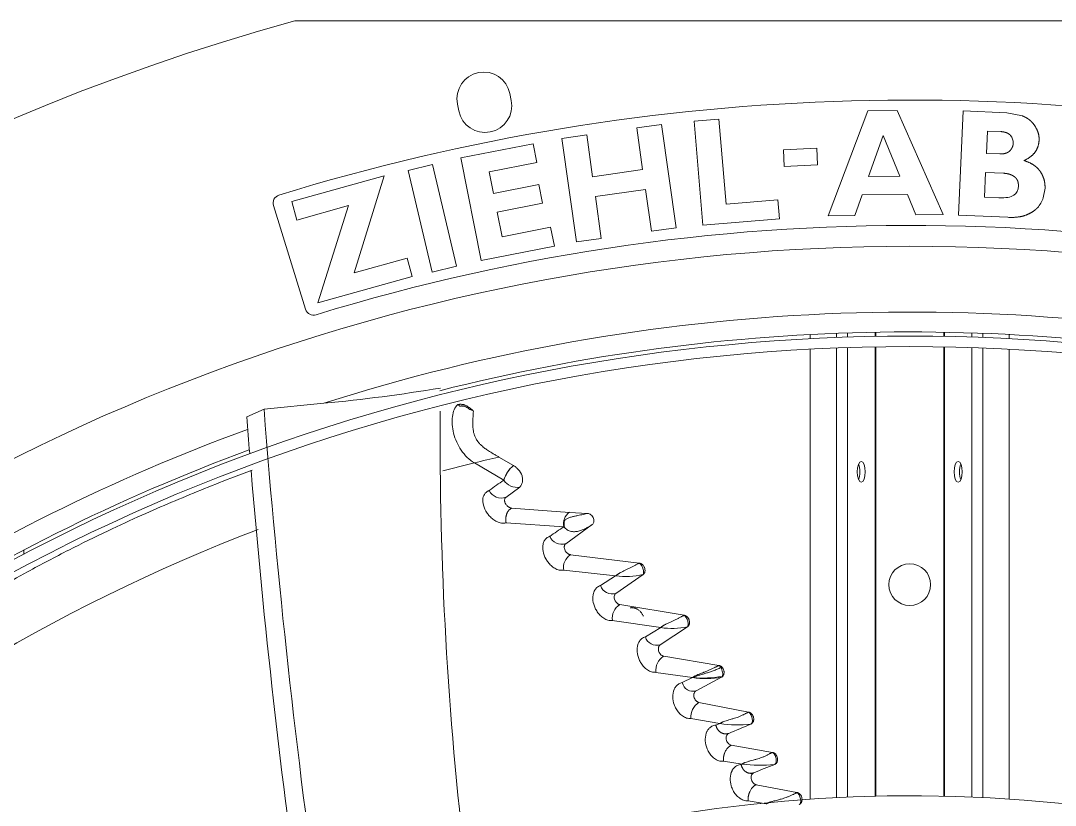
# Model space of a CAD drawing. Header units: millimetres. Extents: x 113490 to 142599, y -20467 to 115.
# Drawn here: x 128701.4 to 128949.1, y -11016.3 to -10828.5 of the extents above; entities that cross this region are included whole.
import ezdxf

# ---------------------------------------------------------------- set-up
doc = ezdxf.new("R2010")
doc.units = ezdxf.units.MM
doc.layers.add('DV3_0', color=7, linetype='Continuous')

msp = doc.modelspace()

# ---------------------------------------------------------------- linework, layer by layer
at = {"layer": 'DV3_0', "color": 7, "linetype": 'Continuous', "lineweight": 15}
for p, q in [((128767.06, -10828.49), (129061.41, -10828.49)), ((128818.84, -10847.61), (128818.51, -10845.94)), ((128805.96, -10848.44), (128806.29, -10850.1)), ((128904.18, -10850.07), (128894.73, -10875.19)), ((128911.2, -10849.99), (128904.18, -10850.07)), ((128922.23, -10874.86), (128911.2, -10849.99)), ((128927.07, -10850.05), (128925.94, -10875.02)), ((128937.53, -10850.52), (128927.07, -10850.05)), ((128941.21, -10851.26), (128937.53, -10850.52)), ((128854.83, -10853.32), (128848.89, -10854.16)), ((128858.33, -10878.07), (128854.83, -10853.32)), ((128868.58, -10852.03), (128862.61, -10852.53)), ((128862.61, -10852.53), (128864.69, -10877.44)), ((128870.28, -10872.39), (128868.58, -10852.03)), ((128836.9, -10855.85), (128830.96, -10856.69)), ((128838.31, -10865.83), (128836.9, -10855.85)), ((128848.89, -10854.16), (128850.3, -10864.13)), ((128904.41, -10865.8), (128907.85, -10856.01)), ((128907.85, -10856.01), (128911.87, -10865.71)), ((128932.61, -10860.26), (128932.85, -10854.9)), ((128932.85, -10854.9), (128936.03, -10855.04)), ((128824.06, -10857.95), (128806.81, -10861.35)), ((128824.94, -10862.45), (128824.06, -10857.95)), ((128830.96, -10856.69), (128834.46, -10881.45)), ((128891.99, -10858.97), (128884, -10859.39)), ((128892.2, -10862.96), (128891.99, -10858.97)), ((128806.81, -10861.35), (128811.65, -10885.88)), ((128884, -10859.39), (128884.21, -10863.38)), ((128935.79, -10860.4), (128932.61, -10860.26)), ((128800, -10862.94), (128794.17, -10864.32)), ((128805.74, -10887.27), (128800, -10862.94)), ((128813.58, -10864.69), (128824.94, -10862.45)), ((128884.21, -10863.38), (128892.2, -10862.96)), ((128788.41, -10865.62), (128766.3, -10871.79)), ((128781.2, -10888.85), (128788.41, -10865.62)), ((128794.17, -10864.32), (128799.91, -10888.65)), ((128814.6, -10869.85), (128813.58, -10864.69)), ((128850.3, -10864.13), (128838.31, -10865.83)), ((128911.87, -10865.71), (128904.41, -10865.8)), ((128932.13, -10870.74), (128932.4, -10864.82)), ((128932.4, -10864.82), (128936.67, -10865.01)), ((128825.45, -10867.71), (128814.6, -10869.85)), ((128826.33, -10872.19), (128825.45, -10867.71)), ((128838.98, -10870.6), (128850.97, -10868.9)), ((128850.97, -10868.9), (128852.39, -10878.91)), ((128946.2, -10870.9), (128946.63, -10868.61)), ((128840.39, -10880.61), (128838.98, -10870.6)), ((128882.69, -10871.36), (128870.28, -10872.39)), ((128883.07, -10875.9), (128882.69, -10871.36)), ((128901.12, -10875.11), (128902.87, -10870.19)), ((128902.87, -10870.19), (128913.71, -10870.06)), ((128913.71, -10870.06), (128915.74, -10874.94)), ((128935.59, -10870.89), (128932.13, -10870.74)), ((128761.9, -10872.75), (128769.61, -10897.58)), ((128766.3, -10871.79), (128767.53, -10876.2)), ((128767.53, -10876.2), (128779.85, -10872.76)), ((128779.85, -10872.76), (128772.54, -10896)), ((128815.48, -10874.33), (128826.33, -10872.19)), ((128816.65, -10880.24), (128815.48, -10874.33)), ((128864.69, -10877.44), (128883.07, -10875.9)), ((128894.73, -10875.19), (128901.12, -10875.11)), ((128915.74, -10874.94), (128922.23, -10874.86)), ((128925.94, -10875.02), (128937.74, -10875.56)), ((128828.27, -10877.95), (128816.65, -10880.24)), ((128829.16, -10882.43), (128828.27, -10877.95)), ((128852.39, -10878.91), (128858.33, -10878.07)), ((128834.46, -10881.45), (128840.39, -10880.61)), ((128811.65, -10885.88), (128829.16, -10882.43)), ((128793.91, -10885.3), (128781.2, -10888.85)), ((128795.13, -10889.7), (128793.91, -10885.3)), ((128799.91, -10888.65), (128805.74, -10887.27)), ((128772.54, -10896), (128795.13, -10889.7)), ((128890.43, -10904.61), (128890.43, -10903.61)), ((128906.09, -10904.06), (128906.09, -10903.06)), ((128922.39, -10903.06), (128922.39, -10904.06)), ((128938.05, -10904.61), (128938.05, -10903.61)), ((128890.43, -11014.81), (128890.43, -10907.12)), ((128906.09, -11014.09), (128906.09, -10906.56)), ((128922.39, -10906.56), (128922.39, -11014.09)), ((128938.05, -11014.81), (128938.05, -10907.12)), ((128773.97, -10920.06), (128759.65, -10921.46)), ((128759.65, -10921.46), (128755.55, -10923.32)), ((128815.91, -10932.94), (128819.39, -10934.98)), ((128810.04, -10934.34), (128817.05, -10938.46)), ((128820.86, -10940.13), (128817.57, -10942.59)), ((128818.94, -10945.15), (128832.78, -10946.18)), ((128832.78, -10946.18), (128837.1, -10946.44)), ((128817.62, -10948.73), (128831.44, -10949.63)), ((128831.44, -10949.63), (128831.6, -10949.78)), ((128838.24, -10949.1), (128831.9, -10953.68)), ((128702.19, -10956.3), (128702.19, -10955.17)), ((128833.02, -10956.32), (128849.48, -10958.35)), ((128831.42, -10960.05), (128843.83, -10961.4)), ((128843.83, -10961.4), (128840.22, -10963.73)), ((128850.41, -10961.07), (128843.89, -10965.57)), ((128844.83, -10968.27), (128860.24, -10970.83)), ((128843.04, -10972.09), (128854.63, -10973.77)), ((128854.63, -10973.77), (128850.97, -10975.98)), ((128861.03, -10973.59), (128854.5, -10977.89)), ((128855.34, -10980.63), (128868.54, -10982.83)), ((128853.48, -10984.48), (128862.27, -10985.74)), ((128862.27, -10985.74), (128859.79, -10986.95)), ((128869.21, -10985.65), (128863.08, -10988.91)), ((128863.78, -10991.7), (128875.67, -10994)), ((128861.85, -10995.56), (128868.81, -10996.75)), ((128868.81, -10996.75), (128867.84, -10997.12)), ((128871.51, -11001.93), (128881.38, -11003.65)), ((128869.63, -11005.78), (128874.1, -11006.45)), ((128874.1, -11006.45), (128873.88, -11006.53)), ((128877.47, -11011.37), (128887.25, -11013.25)), ((128875.54, -11015.24), (128879.88, -11015.97))]:
    msp.add_line(p, q, dxfattribs=at)
at = {"layer": 'DV3_0', "color": 7, "linetype": 'Continuous', "lineweight": 20}
for p, q in [((128896.74, -10904.33), (128896.74, -10903.33)), ((128899.36, -10904.23), (128899.36, -10903.23)), ((128905.93, -10904.07), (128905.93, -10903.07)), ((128922.55, -10904.07), (128922.55, -10903.07)), ((128929.12, -10904.23), (128929.12, -10903.23)), ((128931.74, -10904.33), (128931.74, -10903.33)), ((128896.74, -11014.43), (128896.74, -10906.83)), ((128899.36, -11014.31), (128899.36, -10906.73)), ((128905.93, -11014.09), (128905.93, -10906.57)), ((128922.55, -11014.09), (128922.55, -10906.57)), ((128929.12, -11014.31), (128929.12, -10906.73)), ((128931.74, -11014.43), (128931.74, -10906.83))]:
    msp.add_line(p, q, dxfattribs=at)
at = {"layer": 'DV3_0', "color": 7, "linetype": 'Continuous', "lineweight": 15}
msp.add_circle((128914.24, -10963.49), 5, dxfattribs=at)
for centre, radius, start, end in [((128914.24, -11359.99), 551.5, 105.4775, 164.5225), ((128812.24, -10847.19), 6.4, 11.25, 191.25), ((128914.24, -11359.99), 512.5, 75.9794, 107.1378), ((128812.57, -10848.85), 6.4, 191.25, 11.25), ((128763.81, -10872.16), 2, 107.1378, 197.25), ((128914.24, -11359.99), 482.5, 70.825, 107.1317), ((128914.24, -11359.99), 477.5, 46.9802, 133.0198), ((128771.52, -10896.99), 2, 197.25, 287.1317), ((128914.24, -11359.99), 457, 77.5175, 104.2543), ((128914.24, -11359.99), 456, 45.9967, 135.345), ((128914.24, -11359.99), 453.5, 90, 135.5593), ((128914.24, -11359.99), 453.5, 45.9921, 90), ((128735.52, -10514.44), 407.44, 275.4151, 279.3719), ((130591.57, -10785.08), 1841.22, 184.30567, 184.57799), ((130675.31, -10773.15), 1921.39, 184.42691, 188.12284), ((129674.05, -10927.53), 872.25, 179.63163, 186.79939), ((128809.71, -10921.89), 0.0569, 3.0429, 21.7469), ((128914.24, -11359.99), 457, 110.247, 135.4011), ((128971.51, -11601.1), 686.04, 103.11, 103.6137), ((128823.96, -10940.57), 7.22, 129.2854, 163.0361), ((128824.2, -10940.73), 7.5, 129.9251, 162.3964), ((130591.57, -10785.08), 1841.22, 184.70532, 188.15423), ((128923.56, -11089.87), 185.12, 125.1229, 126.452), ((128820.21, -10936.46), 3.74, 212.4341, 280.1249), ((128816.52, -10939.42), 3.33, 207.6664, 288.2786), ((128834.63, -10948.88), 3.28, 124.4035, 193.2063), ((128835.29, -10948.95), 3.78, 167.9046, 192.7148), ((128833.09, -10949.42), 1.96, 129.2476, 139.846), ((128927.22, -11093.41), 172.76, 123.6694, 125.0185), ((128833.71, -10948.06), 2.72, 219.2454, 226.0311), ((128830.95, -10950.7), 3.12, 202.9813, 287.5853), ((128834.91, -10959.34), 3.56, 122.1591, 191.5595), ((128846.13, -10941.85), 19.69, 263.3082, 282.5642), ((128843.02, -10962.74), 2.97, 199.4659, 287.0302), ((128846.91, -10971.57), 3.9, 122.1583, 187.5906), ((128857.32, -10955.77), 18.2, 261.4837, 281.7372), ((128853.69, -10975.17), 2.85, 196.7002, 286.4857), ((128857.43, -10984.01), 3.98, 121.7581, 186.7459), ((128862.34, -10986.41), 2.6, 191.9833, 286.655), ((128865.42, -10962.2), 23.76, 262.3892, 279.1865), ((128865.96, -10995.2), 4.12, 121.902, 185.08), ((128872.9, -10969.27), 27.78, 261.5257, 276.8733), ((127066.45, -6692.3), 4669.53, 292.73255, 292.8035), ((128878.27, -10973.99), 32.73, 262.6745, 276.415), ((126971.19, -6226.39), 5147.86, 291.72747, 291.78788), ((128876.5, -11007.73), 1.04, 238.4772, 273.809), ((128914.24, -11359.99), 346, 46.4603, 135.3186)]:
    msp.add_arc(centre, radius, start, end, dxfattribs=at)
at = {"layer": 'DV3_0', "color": 7, "linetype": 'Continuous', "lineweight": 20}
for centre, radius, start, end in [((128914.24, -11359.99), 461.75, 77.3584, 107.6844), ((128914.24, -11359.99), 461.75, 110.0855, 135.4011), ((128907.75, -11343.28), 420.46, 103.4379, 104.5005), ((128907.75, -11343.28), 420.46, 110.8294, 132.2399), ((128867.79, -10984.01), 1.39, 28.5144, 57.7171), ((128864.67, -10958.1), 27.75, 265.0448, 279.7658), ((128868.94, -10985.26), 0.473, 304.7153, 336.8695)]:
    msp.add_arc(centre, radius, start, end, dxfattribs=at)
at = {"layer": 'DV3_0', "color": 7, "linetype": 'Continuous', "lineweight": 15}
for centre, major_axis, ratio, start_param, end_param in [((128932.38, -10858.73), (-6.56, -1.66), 0.614349, 2.958164, 3.43458), ((128887.41, -10824.31), (-52.22, 45.56), 0.179638, 3.093177, 3.288878), ((128892.33, -10843.6), (-47.43, 26.04), 0.172874, -3.479683, -3.23109), ((128934.01, -10867.87), (-12.35, 2.41), 0.677865, 2.750654, 3.065029), ((128901.35, -10936.49), (0, -2.5), 0.386711, 0.73115, 2.410443), ((128927.13, -10936.49), (0, -2.5), 0.386711, 3.87274, 5.552038)]:
    msp.add_ellipse(centre, major_axis=major_axis, ratio=ratio, start_param=start_param, end_param=end_param, dxfattribs=at)
for centre in [(128902.64, -10936.49), (128925.84, -10936.49)]:
    msp.add_ellipse(centre, major_axis=(0, -2.5), ratio=0.386711, dxfattribs=at)
for points, degree, knots in [([(128943.57, -10852.87), (128943.17, -10852.41), (128942.63, -10852.03), (128942.01, -10851.59), (128941.21, -10851.26)], 2, [0, 0, 0, 0.5, 0.5, 1, 1, 1]), ([(128945.21, -10857.16), (128945.28, -10856.1), (128944.91, -10855.09), (128944.51, -10853.95), (128943.57, -10852.87)], 2, [0, 0, 0, 0.5, 0.5, 1, 1, 1]), ([(128936.03, -10855.04), (128936.43, -10855.06), (128936.77, -10855.13), (128937.12, -10855.2), (128937.42, -10855.31), (128937.72, -10855.43), (128937.96, -10855.6), (128938.19, -10855.76), (128938.37, -10855.97)], 2, [0, 0, 0, 0.25, 0.25, 0.5, 0.5, 0.75, 0.75, 1, 1, 1]), ([(128939.02, -10857.83), (128939, -10858.34), (128938.8, -10858.8), (128938.59, -10859.24), (128938.22, -10859.63)], 2, [0, 0, 0, 0.5, 0.5, 1, 1, 1]), ([(128941.59, -10861.97), (128943.37, -10861.18), (128944.28, -10859.91), (128945.12, -10858.73), (128945.21, -10857.16)], 2, [0, 0, 0, 0.5, 0.5, 1, 1, 1]), ([(128938.22, -10859.63), (128937.83, -10860.03), (128937.22, -10860.22), (128936.62, -10860.41), (128935.79, -10860.4)], 2, [0, 0, 0, 0.5, 0.5, 1, 1, 1]), ([(128945.48, -10864.57), (128944.92, -10863.76), (128944.06, -10863.14), (128943.04, -10862.42), (128941.59, -10861.97)], 2, [0, 0, 0, 0.5, 0.5, 1, 1, 1]), ([(128936.67, -10865.01), (128937.51, -10865.05), (128938.17, -10865.26), (128938.83, -10865.47), (128939.33, -10865.85)], 2, [0, 0, 0, 0.5, 0.5, 1, 1, 1]), ([(128939.33, -10865.85), (128939.57, -10866.04), (128939.75, -10866.27), (128939.93, -10866.5), (128940.05, -10866.77), (128940.28, -10867.31), (128940.26, -10868)], 2, [0, 0, 0, 0.25, 0.25, 0.5, 0.5, 1, 1, 1]), ([(128946.63, -10868.61), (128946.68, -10867.51), (128946.39, -10866.5), (128946.1, -10865.48), (128945.48, -10864.57)], 2, [0, 0, 0, 0.5, 0.5, 1, 1, 1]), ([(128942.11, -10875.01), (128943.06, -10874.63), (128943.77, -10874.16), (128944.37, -10873.76), (128944.81, -10873.28)], 2, [0, 0, 0, 0.5, 0.5, 1, 1, 1]), ([(128810.04, -10934.34), (128808.78, -10933.62), (128807.71, -10932.55), (128806.03, -10930.08), (128805.41, -10928.67), (128804.69, -10925.86), (128804.59, -10924.47), (128804.91, -10922.05), (128805.34, -10921.03), (128805.98, -10920.41)], 3, [0, 0, 0, 0, 0.25, 0.25, 0.5, 0.5, 0.75, 0.75, 1, 1, 1, 1]), ([(128805.98, -10920.41), (128806.06, -10920.39), (128806.2, -10920.36), (128806.42, -10920.33), (128806.65, -10920.31), (128806.87, -10920.32), (128807.09, -10920.33), (128807.31, -10920.37), (128807.52, -10920.43), (128807.82, -10920.52), (128808.19, -10920.69), (128808.6, -10920.96), (128808.99, -10921.26), (128809.38, -10921.57), (128809.63, -10921.78), (128809.76, -10921.89)], 3, [0, 0, 0, 0, 0.053409, 0.106769, 0.159914, 0.212802, 0.265511, 0.31808, 0.370303, 0.421902, 0.536282, 0.65101, 0.766316, 0.881981, 1, 1, 1, 1]), ([(128805.98, -10920.41), (128806.06, -10920.35), (128806.15, -10920.37), (128806.32, -10920.52), (128806.4, -10920.65), (128806.44, -10920.79)], 3, [0, 0, 0, 0, 0.5, 0.5, 1, 1, 1, 1]), ([(128806.44, -10920.79), (128806.5, -10920.78), (128806.61, -10920.76), (128806.78, -10920.74), (128806.94, -10920.72), (128807.1, -10920.72), (128807.26, -10920.73), (128807.46, -10920.75), (128807.7, -10920.81), (128808.06, -10920.95), (128808.48, -10921.2), (128808.77, -10921.43), (128808.93, -10921.55)], 3, [0, 0, 0, 0, 0.065755, 0.129231, 0.190492, 0.249684, 0.307037, 0.362864, 0.475577, 0.588241, 0.784731, 1, 1, 1, 1]), ([(128809.76, -10921.87), (128809.76, -10921.87), (128809.75, -10921.86), (128809.73, -10921.84), (128809.71, -10921.82), (128809.67, -10921.8), (128809.62, -10921.78), (128809.56, -10921.75), (128809.45, -10921.71), (128809.31, -10921.66), (128809.13, -10921.61), (128809, -10921.57), (128808.93, -10921.55)], 3, [0, 0, 0, 0, 0.045155, 0.094, 0.147231, 0.205436, 0.269135, 0.338807, 0.464907, 0.615651, 0.78816, 1, 1, 1, 1]), ([(128815.91, -10932.94), (128815.69, -10932.82), (128815.23, -10932.55), (128814.37, -10932.06), (128813.46, -10931.5), (128812.52, -10930.86), (128811.8, -10930.28), (128811.23, -10929.72), (128810.83, -10929.24), (128810.48, -10928.7), (128810.17, -10928.09), (128809.92, -10927.38), (128809.73, -10926.56), (128809.63, -10925.72), (128809.62, -10925.02), (128809.62, -10924.52), (128809.64, -10924.13), (128809.66, -10923.76), (128809.69, -10923.4), (128809.72, -10923.05), (128809.74, -10922.73), (128809.76, -10922.42), (128809.77, -10922.14), (128809.77, -10921.97), (128809.76, -10921.89)], 3, [0, 0, 0, 0, 0.040029, 0.085901, 0.15963, 0.21394, 0.271061, 0.31235, 0.350051, 0.378921, 0.428752, 0.476847, 0.528515, 0.605577, 0.665312, 0.699572, 0.734579, 0.77032, 0.806781, 0.843958, 0.88185, 0.920469, 0.95984, 1, 1, 1, 1]), ([(128819.39, -10934.98), (128819.46, -10935.02), (128819.75, -10935.21), (128820.5, -10935.78), (128821.22, -10936.76), (128821.57, -10937.88), (128821.59, -10938.73), (128821.37, -10939.53), (128821.03, -10939.93), (128820.86, -10940.13)], 3, [0, 0, 0, 0, 0.040412, 0.157001, 0.427305, 0.570682, 0.710239, 0.85239, 1, 1, 1, 1]), ([(128756.78, -10936.09), (128755.08, -10936.72), (128750.94, -10938.29), (128742.09, -10941.8), (128732.51, -10945.84), (128721.93, -10950.71), (128712.76, -10955.23), (128701.69, -10961.07), (128688.07, -10968.83), (128672.47, -10978.59), (128657.01, -10989.22), (128643.71, -10999.12), (128632.99, -11007.61), (128624.56, -11014.53), (128619.69, -11018.69), (128617.48, -11020.58)], 3, [0.2372655, 0.2372655, 0.2372655, 0.2372655, 0.2629324, 0.3003611, 0.375216, 0.4179257, 0.4668403, 0.518544, 0.5907456, 0.6811722, 0.7688048, 0.8461038, 0.908484, 0.9586231, 1, 1, 1, 1]), ([(128813.57, -10940.97), (128813.48, -10941.01), (128813.3, -10941.07), (128812.96, -10941.28), (128812.41, -10941.75), (128811.95, -10942.85), (128812.08, -10944.56), (128812.8, -10946.05), (128813.66, -10947.13), (128814.45, -10947.85), (128815.41, -10948.44), (128816.53, -10948.83), (128817.25, -10948.76), (128817.62, -10948.73)], 3, [0, 0, 0, 0, 0.027265, 0.054498, 0.113253, 0.239702, 0.385057, 0.552035, 0.627007, 0.710932, 0.802031, 0.898425, 1, 1, 1, 1]), ([(128817.57, -10942.59), (128817.54, -10942.61), (128817.5, -10942.64), (128817.44, -10942.71), (128817.38, -10942.78), (128817.32, -10942.89), (128817.27, -10943.04), (128817.24, -10943.26), (128817.25, -10943.49), (128817.33, -10943.83), (128817.5, -10944.18), (128817.75, -10944.5), (128817.95, -10944.7), (128818.16, -10944.86), (128818.36, -10944.98), (128818.55, -10945.07), (128818.75, -10945.13), (128818.88, -10945.15), (128818.94, -10945.15)], 3, [0, 0, 0, 0, 0.029221, 0.05825, 0.087358, 0.116815, 0.178634, 0.241921, 0.311566, 0.383125, 0.540006, 0.621009, 0.701784, 0.764986, 0.827655, 0.886622, 0.943641, 1, 1, 1, 1]), ([(128817.62, -10948.73), (128817.61, -10948.68), (128817.59, -10948.59), (128817.57, -10948.45), (128817.55, -10948.32), (128817.54, -10948.18), (128817.53, -10948.05), (128817.53, -10947.92), (128817.53, -10947.79), (128817.54, -10947.66), (128817.55, -10947.53), (128817.56, -10947.41), (128817.57, -10947.29), (128817.59, -10947.18), (128817.62, -10947.06), (128817.64, -10946.96), (128817.67, -10946.85), (128817.7, -10946.75), (128817.73, -10946.65), (128817.76, -10946.56), (128817.8, -10946.47), (128817.87, -10946.32), (128817.97, -10946.13), (128818.11, -10945.89), (128818.28, -10945.67), (128818.48, -10945.47), (128818.7, -10945.29), (128818.86, -10945.2), (128818.94, -10945.15)], 3, [0, 0, 0, 0, 0.03207, 0.063344, 0.093894, 0.123779, 0.153049, 0.181745, 0.209901, 0.237545, 0.2647, 0.291384, 0.317613, 0.3434, 0.368754, 0.393685, 0.4182, 0.442306, 0.466006, 0.489308, 0.512214, 0.534724, 0.603667, 0.675462, 0.750563, 0.82938, 0.912343, 1, 1, 1, 1]), ([(128837.1, -10946.44), (128836.8, -10946.5), (128836.45, -10946.58), (128835.66, -10946.76), (128835.21, -10946.86), (128834.49, -10947.01), (128834.23, -10947.06), (128833.72, -10947.18), (128833.46, -10947.23), (128832.95, -10947.37), (128832.7, -10947.45), (128832.24, -10947.64), (128832.03, -10947.75), (128831.85, -10947.9)], 3, [0, 0, 0, 0, 0.25, 0.25, 0.5, 0.5, 0.625, 0.625, 0.75, 0.75, 0.875, 0.875, 1, 1, 1, 1]), ([(128838.24, -10949.1), (128838.42, -10948.98), (128838.56, -10948.77), (128838.68, -10948.26), (128838.66, -10947.95), (128838.48, -10947.46), (128838.39, -10947.29), (128838.17, -10946.99), (128838.03, -10946.85), (128837.77, -10946.65), (128837.64, -10946.59), (128837.39, -10946.48), (128837.25, -10946.45), (128837.1, -10946.44)], 3, [0, 0, 0, 0, 0.25, 0.25, 0.5, 0.5, 0.625, 0.625, 0.75, 0.75, 0.875, 0.875, 1, 1, 1, 1]), ([(128831.82, -10950.02), (128832.09, -10950.28), (128832.41, -10950.47), (128833.06, -10950.73), (128833.4, -10950.79), (128834.07, -10950.83), (128834.4, -10950.8), (128835.04, -10950.67), (128835.34, -10950.58), (128835.93, -10950.37), (128836.2, -10950.25), (128836.72, -10950), (128836.96, -10949.86), (128837.63, -10949.49), (128837.99, -10949.25), (128838.24, -10949.1)], 3, [0, 0, 0, 0, 0.125, 0.125, 0.25, 0.25, 0.375, 0.375, 0.5, 0.5, 0.625, 0.625, 0.75, 0.75, 1, 1, 1, 1]), ([(128828.08, -10951.92), (128827.93, -10951.98), (128827.65, -10952.09), (128827.29, -10952.34), (128826.99, -10952.65), (128826.75, -10953), (128826.58, -10953.37), (128826.34, -10954.16), (128826.34, -10955.53), (128826.91, -10957.05), (128827.65, -10958.17), (128828.36, -10958.96), (128829.27, -10959.62), (128830.34, -10960.08), (128831.06, -10960.06), (128831.42, -10960.05)], 3, [0, 0, 0, 0, 0.044282, 0.086947, 0.128181, 0.168178, 0.206942, 0.244399, 0.392716, 0.551505, 0.626615, 0.710875, 0.802196, 0.898624, 1, 1, 1, 1]), ([(128831.9, -10953.68), (128831.87, -10953.7), (128831.83, -10953.74), (128831.76, -10953.8), (128831.71, -10953.87), (128831.64, -10953.98), (128831.58, -10954.14), (128831.53, -10954.35), (128831.53, -10954.59), (128831.58, -10954.93), (128831.72, -10955.28), (128831.92, -10955.61), (128832.09, -10955.81), (128832.27, -10955.98), (128832.45, -10956.11), (128832.63, -10956.21), (128832.83, -10956.29), (128832.95, -10956.31), (128833.02, -10956.32)], 3, [0, 0, 0, 0, 0.029926, 0.059804, 0.0899, 0.120475, 0.184302, 0.249473, 0.320003, 0.392088, 0.546011, 0.623156, 0.700072, 0.760986, 0.821133, 0.882127, 0.941254, 1, 1, 1, 1]), ([(128843.83, -10961.4), (128843.87, -10961.37), (128843.93, -10961.31), (128844.05, -10961.21), (128844.18, -10961.11), (128844.33, -10961), (128844.49, -10960.9), (128844.67, -10960.79), (128844.86, -10960.67), (128845.11, -10960.54), (128845.41, -10960.39), (128845.77, -10960.21), (128846.11, -10960.05), (128846.46, -10959.89), (128846.79, -10959.73), (128847.13, -10959.56), (128847.47, -10959.39), (128847.8, -10959.22), (128848.12, -10959.05), (128848.42, -10958.88), (128848.71, -10958.73), (128848.98, -10958.58), (128849.24, -10958.45), (128849.4, -10958.38), (128849.48, -10958.35)], 3, [0, 0, 0, 0, 0.023358, 0.048607, 0.075803, 0.104995, 0.136229, 0.169543, 0.204976, 0.24256, 0.301686, 0.361473, 0.421929, 0.476499, 0.53161, 0.587466, 0.643866, 0.698282, 0.750998, 0.802313, 0.852538, 0.901999, 0.951034, 1, 1, 1, 1]), ([(128849.48, -10958.35), (128849.51, -10958.35), (128849.58, -10958.36), (128849.68, -10958.39), (128849.78, -10958.42), (128849.88, -10958.46), (128849.97, -10958.51), (128850.1, -10958.58), (128850.24, -10958.69), (128850.4, -10958.85), (128850.56, -10959.05), (128850.69, -10959.29), (128850.8, -10959.55), (128850.88, -10959.91), (128850.88, -10960.26), (128850.79, -10960.57), (128850.71, -10960.75), (128850.61, -10960.89), (128850.52, -10960.99), (128850.45, -10961.04), (128850.41, -10961.07)], 3, [0, 0, 0, 0, 0.030046, 0.059999, 0.090071, 0.120472, 0.151405, 0.183063, 0.238908, 0.29524, 0.368162, 0.441585, 0.516209, 0.590866, 0.737097, 0.805482, 0.87329, 0.91637, 0.958392, 1, 1, 1, 1]), ([(128840.22, -10963.72), (128840.06, -10963.78), (128839.76, -10963.89), (128839.37, -10964.16), (128839.05, -10964.48), (128838.82, -10964.82), (128838.64, -10965.18), (128838.38, -10965.94), (128838.29, -10967.28), (128838.76, -10968.84), (128839.43, -10970.03), (128840.12, -10970.88), (128840.99, -10971.58), (128842.01, -10972.07), (128842.69, -10972.08), (128843.04, -10972.09)], 3, [0, 0, 0, 0, 0.048476, 0.093805, 0.13626, 0.175839, 0.21232, 0.245599, 0.39477, 0.547934, 0.630233, 0.718059, 0.809647, 0.90347, 1, 1, 1, 1]), ([(128843.89, -10965.57), (128843.87, -10965.59), (128843.82, -10965.63), (128843.76, -10965.69), (128843.7, -10965.76), (128843.63, -10965.86), (128843.56, -10966.01), (128843.5, -10966.22), (128843.48, -10966.46), (128843.51, -10966.8), (128843.61, -10967.15), (128843.78, -10967.48), (128843.93, -10967.69), (128844.09, -10967.86), (128844.26, -10968.01), (128844.44, -10968.13), (128844.63, -10968.22), (128844.77, -10968.25), (128844.83, -10968.27)], 3, [0, 0, 0, 0, 0.029226, 0.058279, 0.08738, 0.116751, 0.181269, 0.24707, 0.317634, 0.389516, 0.540863, 0.615937, 0.690699, 0.751332, 0.811212, 0.87573, 0.938063, 1, 1, 1, 1]), ([(128847.31, -10969.03), (128847.36, -10969.02), (128847.46, -10969.01), (128847.6, -10969), (128847.74, -10968.99), (128847.88, -10969), (128848.02, -10969.01), (128848.15, -10969.04), (128848.28, -10969.06), (128848.4, -10969.1), (128848.52, -10969.13), (128848.63, -10969.17), (128848.74, -10969.22), (128848.83, -10969.27), (128848.93, -10969.31), (128849.08, -10969.4), (128849.29, -10969.54), (128849.56, -10969.74), (128849.8, -10969.98), (128850.01, -10970.24), (128850.2, -10970.51), (128850.37, -10970.79), (128850.45, -10970.98), (128850.5, -10971.07)], 3, [0, 0, 0, 0, 0.040571, 0.080379, 0.119229, 0.156976, 0.193515, 0.228775, 0.262707, 0.295285, 0.326491, 0.356315, 0.38475, 0.411789, 0.437421, 0.461633, 0.541426, 0.620839, 0.699591, 0.777365, 0.853672, 0.927968, 1, 1, 1, 1]), ([(128854.63, -10973.77), (128854.66, -10973.74), (128854.73, -10973.67), (128854.85, -10973.58), (128854.98, -10973.48), (128855.13, -10973.37), (128855.29, -10973.27), (128855.47, -10973.16), (128855.67, -10973.05), (128855.92, -10972.92), (128856.22, -10972.77), (128856.58, -10972.6), (128856.93, -10972.45), (128857.27, -10972.3), (128857.6, -10972.15), (128857.94, -10971.99), (128858.28, -10971.82), (128858.61, -10971.66), (128858.92, -10971.5), (128859.22, -10971.35), (128859.5, -10971.2), (128859.76, -10971.06), (128860.01, -10970.94), (128860.17, -10970.87), (128860.24, -10970.83)], 3, [0, 0, 0, 0, 0.023537, 0.049016, 0.076492, 0.106017, 0.137635, 0.171387, 0.207311, 0.245442, 0.305194, 0.365536, 0.426466, 0.480671, 0.535546, 0.591276, 0.647668, 0.701926, 0.754334, 0.805198, 0.854844, 0.903618, 0.951878, 1, 1, 1, 1]), ([(128860.24, -10970.83), (128860.27, -10970.84), (128860.34, -10970.85), (128860.44, -10970.88), (128860.54, -10970.92), (128860.64, -10970.96), (128860.73, -10971.02), (128860.85, -10971.1), (128860.98, -10971.21), (128861.13, -10971.37), (128861.27, -10971.58), (128861.4, -10971.82), (128861.48, -10972.08), (128861.55, -10972.44), (128861.53, -10972.79), (128861.43, -10973.1), (128861.34, -10973.28), (128861.23, -10973.42), (128861.14, -10973.51), (128861.06, -10973.57), (128861.03, -10973.59)], 3, [0, 0, 0, 0, 0.030435, 0.060713, 0.091055, 0.121684, 0.152813, 0.184648, 0.239807, 0.295545, 0.36681, 0.438709, 0.51248, 0.586544, 0.733293, 0.80257, 0.871329, 0.915038, 0.957719, 1, 1, 1, 1]), ([(128850.97, -10975.98), (128850.81, -10976.04), (128850.5, -10976.14), (128850.1, -10976.4), (128849.77, -10976.71), (128849.51, -10977.06), (128849.32, -10977.42), (128849.02, -10978.2), (128848.88, -10979.56), (128849.29, -10981.14), (128849.92, -10982.35), (128850.59, -10983.23), (128851.44, -10983.96), (128852.45, -10984.46), (128853.13, -10984.47), (128853.48, -10984.48)], 3, [0, 0, 0, 0, 0.047744, 0.092804, 0.135367, 0.175516, 0.213186, 0.248271, 0.398257, 0.548409, 0.630442, 0.718038, 0.809514, 0.903308, 1, 1, 1, 1]), ([(128854.5, -10977.89), (128854.48, -10977.91), (128854.43, -10977.95), (128854.36, -10978.01), (128854.3, -10978.08), (128854.22, -10978.19), (128854.14, -10978.35), (128854.08, -10978.56), (128854.05, -10978.8), (128854.07, -10979.15), (128854.16, -10979.51), (128854.32, -10979.83), (128854.46, -10980.04), (128854.61, -10980.22), (128854.77, -10980.37), (128854.95, -10980.49), (128855.14, -10980.58), (128855.27, -10980.62), (128855.34, -10980.63)], 3, [0, 0, 0, 0, 0.030556, 0.0611, 0.091889, 0.123169, 0.18868, 0.255461, 0.326589, 0.398898, 0.549183, 0.622104, 0.694543, 0.753361, 0.811411, 0.87568, 0.937911, 1, 1, 1, 1]), ([(128862.27, -10985.74), (128862.31, -10985.72), (128862.38, -10985.66), (128862.49, -10985.57), (128862.61, -10985.49), (128862.74, -10985.41), (128862.96, -10985.29), (128863.32, -10985.11), (128863.84, -10984.89), (128864.36, -10984.69), (128864.78, -10984.53), (128865.13, -10984.41), (128865.45, -10984.28), (128865.8, -10984.14), (128866.28, -10983.94), (128866.87, -10983.67), (128867.43, -10983.39), (128867.82, -10983.19), (128868.07, -10983.06), (128868.31, -10982.93), (128868.46, -10982.87), (128868.54, -10982.83)], 3, [0, 0, 0, 0, 0.02106, 0.04289, 0.065519, 0.088973, 0.113272, 0.180338, 0.266379, 0.359536, 0.423294, 0.457111, 0.514578, 0.56736, 0.615521, 0.72676, 0.827901, 0.87053, 0.913174, 0.956207, 1, 1, 1, 1]), ([(128868.54, -10982.83), (128868.56, -10982.84), (128868.61, -10982.85), (128868.69, -10982.87), (128868.77, -10982.89), (128868.88, -10982.94), (128869, -10983), (128869.15, -10983.11), (128869.3, -10983.25), (128869.51, -10983.49), (128869.67, -10983.81), (128869.77, -10984.16), (128869.8, -10984.44), (128869.79, -10984.71), (128869.74, -10984.97), (128869.65, -10985.2), (128869.54, -10985.37), (128869.43, -10985.49), (128869.33, -10985.58), (128869.25, -10985.63), (128869.21, -10985.65)], 3, [0, 0, 0, 0, 0.023315, 0.046799, 0.070568, 0.094734, 0.142575, 0.190896, 0.246317, 0.302429, 0.444207, 0.517356, 0.590989, 0.664686, 0.737253, 0.805921, 0.874102, 0.91677, 0.958528, 1, 1, 1, 1]), ([(128859.79, -10986.95), (128859.64, -10986.99), (128859.34, -10987.05), (128858.95, -10987.25), (128858.62, -10987.48), (128858.35, -10987.75), (128858.13, -10988.03), (128857.95, -10988.32), (128857.62, -10989.03), (128857.4, -10990.34), (128857.72, -10991.96), (128858.28, -10993.22), (128858.94, -10994.17), (128859.79, -10994.96), (128860.8, -10995.5), (128861.5, -10995.54), (128861.85, -10995.56)], 3, [0, 0, 0, 0, 0.043237, 0.083715, 0.121568, 0.156899, 0.189672, 0.219825, 0.247272, 0.396379, 0.542711, 0.627314, 0.71676, 0.809383, 0.903583, 1, 1, 1, 1]), ([(128863.08, -10988.91), (128863.06, -10988.92), (128863, -10988.95), (128862.93, -10989.01), (128862.86, -10989.08), (128862.77, -10989.18), (128862.68, -10989.33), (128862.6, -10989.54), (128862.56, -10989.78), (128862.55, -10990.13), (128862.64, -10990.58), (128862.87, -10991.05), (128863.13, -10991.34), (128863.33, -10991.5), (128863.48, -10991.59), (128863.63, -10991.66), (128863.73, -10991.69), (128863.78, -10991.7)], 3, [0, 0, 0, 0, 0.03044, 0.060836, 0.091447, 0.122525, 0.18748, 0.253632, 0.323957, 0.395419, 0.543892, 0.688355, 0.806513, 0.856536, 0.905884, 0.953239, 1, 1, 1, 1]), ([(128868.81, -10996.75), (128868.85, -10996.72), (128868.93, -10996.66), (128869.06, -10996.58), (128869.21, -10996.51), (128869.36, -10996.43), (128869.61, -10996.31), (128870.03, -10996.16), (128870.61, -10995.97), (128871.19, -10995.8), (128871.66, -10995.66), (128872.12, -10995.53), (128872.6, -10995.37), (128873.09, -10995.2), (128873.49, -10995.04), (128873.82, -10994.9), (128874.12, -10994.76), (128874.42, -10994.62), (128874.7, -10994.48), (128874.96, -10994.35), (128875.21, -10994.22), (128875.45, -10994.1), (128875.6, -10994.03), (128875.67, -10994)], 3, [0, 0, 0, 0, 0.021857, 0.044486, 0.067918, 0.092178, 0.117289, 0.186945, 0.278043, 0.368455, 0.433816, 0.473773, 0.556929, 0.629649, 0.675183, 0.718887, 0.761043, 0.801958, 0.841964, 0.88141, 0.920654, 0.960062, 1, 1, 1, 1]), ([(128875.67, -10994), (128875.7, -10994), (128875.75, -10994.01), (128875.83, -10994.04), (128875.91, -10994.07), (128876.02, -10994.11), (128876.14, -10994.19), (128876.3, -10994.31), (128876.44, -10994.45), (128876.64, -10994.71), (128876.8, -10995.04), (128876.88, -10995.41), (128876.9, -10995.69), (128876.88, -10995.96), (128876.81, -10996.21), (128876.71, -10996.43), (128876.58, -10996.6), (128876.46, -10996.71), (128876.35, -10996.8), (128876.27, -10996.83), (128876.23, -10996.85)], 3, [0, 0, 0, 0, 0.023338, 0.046777, 0.070436, 0.094431, 0.143, 0.192043, 0.248136, 0.304964, 0.447047, 0.519642, 0.592724, 0.665838, 0.737776, 0.805809, 0.87338, 0.916397, 0.958383, 1, 1, 1, 1]), ([(128875.67, -10994), (128875.83, -10994.08), (128876.01, -10994.28), (128876.31, -10994.8), (128876.44, -10995.13), (128876.58, -10995.78), (128876.59, -10996.1), (128876.49, -10996.6), (128876.38, -10996.78), (128876.23, -10996.85)], 3, [0, 0, 0, 0, 0.25, 0.25, 0.5, 0.5, 0.75, 0.75, 1, 1, 1, 1]), ([(128867.84, -10997.12), (128867.67, -10997.14), (128867.34, -10997.19), (128866.9, -10997.37), (128866.54, -10997.59), (128866.24, -10997.86), (128866.01, -10998.13), (128865.83, -10998.4), (128865.45, -10999.09), (128865.16, -11000.4), (128865.43, -11002.06), (128865.97, -11003.37), (128866.63, -11004.36), (128867.5, -11005.18), (128868.54, -11005.74), (128869.26, -11005.77), (128869.63, -11005.78)], 3, [0, 0, 0, 0, 0.045942, 0.088221, 0.127018, 0.162428, 0.194406, 0.222869, 0.247712, 0.396684, 0.540659, 0.625737, 0.715593, 0.808589, 0.903134, 1, 1, 1, 1]), ([(128867.84, -10997.12), (128867.85, -10997.17), (128867.87, -10997.26), (128867.91, -10997.4), (128867.95, -10997.54), (128868.01, -10997.68), (128868.07, -10997.81), (128868.13, -10997.93), (128868.2, -10998.05), (128868.28, -10998.17), (128868.36, -10998.28), (128868.45, -10998.39), (128868.54, -10998.49), (128868.63, -10998.58), (128868.73, -10998.67), (128868.84, -10998.76), (128868.94, -10998.83), (128869.05, -10998.9), (128869.17, -10998.97), (128869.28, -10999.02), (128869.4, -10999.07), (128869.52, -10999.11), (128869.64, -10999.15), (128869.76, -10999.18), (128869.89, -10999.2), (128870.01, -10999.21), (128870.14, -10999.22), (128870.27, -10999.21), (128870.39, -10999.2), (128870.52, -10999.19), (128870.65, -10999.16), (128870.77, -10999.13), (128870.85, -10999.1), (128870.89, -10999.09)], 3, [0, 0, 0, 0, 0.030267, 0.06049, 0.090716, 0.12099, 0.151346, 0.181814, 0.212418, 0.243176, 0.274103, 0.30521, 0.336507, 0.368, 0.399696, 0.431598, 0.463712, 0.496043, 0.528592, 0.561354, 0.594318, 0.627471, 0.6608, 0.694286, 0.727911, 0.761659, 0.795511, 0.82945, 0.863461, 0.897531, 0.931648, 0.965806, 1, 1, 1, 1]), ([(128870.89, -10999.09), (128870.84, -10999.12), (128870.72, -10999.18), (128870.52, -10999.37), (128870.33, -10999.7), (128870.26, -11000.21), (128870.35, -11000.77), (128870.58, -11001.26), (128870.88, -11001.61), (128871.15, -11001.8), (128871.36, -11001.89), (128871.46, -11001.92), (128871.51, -11001.93)], 3, [0, 0, 0, 0, 0.061139, 0.122969, 0.253663, 0.394802, 0.542998, 0.68693, 0.804718, 0.904151, 0.952333, 1, 1, 1, 1]), ([(128869.63, -11005.78), (128869.63, -11005.72), (128869.62, -11005.61), (128869.62, -11005.44), (128869.62, -11005.29), (128869.63, -11005.13), (128869.64, -11004.99), (128869.66, -11004.85), (128869.68, -11004.72), (128869.7, -11004.6), (128869.72, -11004.48), (128869.75, -11004.38), (128869.77, -11004.28), (128869.8, -11004.19), (128869.82, -11004.11), (128869.84, -11004.03), (128869.87, -11003.96), (128869.89, -11003.9), (128869.91, -11003.85), (128869.93, -11003.8), (128869.94, -11003.76), (128869.96, -11003.73), (128869.97, -11003.71), (128870.03, -11003.55), (128870.16, -11003.28), (128870.37, -11002.94), (128870.59, -11002.65), (128870.82, -11002.41), (128871.06, -11002.21), (128871.29, -11002.05), (128871.44, -11001.97), (128871.51, -11001.93)], 3, [0, 0, 0, 0, 0.034719, 0.067879, 0.099529, 0.1297, 0.158417, 0.185696, 0.21155, 0.235984, 0.259003, 0.280608, 0.300799, 0.319573, 0.336929, 0.352862, 0.367369, 0.380445, 0.392086, 0.402287, 0.411043, 0.418352, 0.424209, 0.428612, 0.522381, 0.611802, 0.697099, 0.778402, 0.855853, 0.929637, 1, 1, 1, 1]), ([(128874.1, -11006.45), (128874.15, -11006.42), (128874.24, -11006.36), (128874.38, -11006.28), (128874.54, -11006.2), (128874.7, -11006.12), (128874.98, -11006.01), (128875.43, -11005.85), (128876.05, -11005.67), (128876.68, -11005.5), (128877.19, -11005.37), (128877.68, -11005.23), (128878.19, -11005.08), (128878.71, -11004.9), (128879.13, -11004.74), (128879.46, -11004.6), (128879.78, -11004.45), (128880.08, -11004.3), (128880.37, -11004.15), (128880.64, -11004.01), (128880.9, -11003.88), (128881.15, -11003.75), (128881.3, -11003.68), (128881.38, -11003.65)], 3, [0, 0, 0, 0, 0.022205, 0.045186, 0.068975, 0.093599, 0.119081, 0.190066, 0.283641, 0.374166, 0.440747, 0.483116, 0.566178, 0.638676, 0.683232, 0.725881, 0.76693, 0.806716, 0.845602, 0.883976, 0.922232, 0.960773, 1, 1, 1, 1]), ([(128881.38, -11003.65), (128881.41, -11003.65), (128881.46, -11003.66), (128881.54, -11003.68), (128881.63, -11003.71), (128881.73, -11003.76), (128881.86, -11003.84), (128882.02, -11003.95), (128882.17, -11004.1), (128882.37, -11004.36), (128882.52, -11004.69), (128882.6, -11005.06), (128882.62, -11005.34), (128882.6, -11005.62), (128882.53, -11005.87), (128882.42, -11006.09), (128882.3, -11006.26), (128882.17, -11006.37), (128882.06, -11006.46), (128881.97, -11006.49), (128881.93, -11006.51)], 3, [0, 0, 0, 0, 0.023925, 0.04795, 0.072208, 0.096825, 0.145638, 0.194908, 0.250499, 0.306865, 0.447496, 0.519803, 0.59266, 0.665663, 0.737504, 0.805531, 0.873127, 0.916194, 0.95826, 1, 1, 1, 1]), ([(128881.38, -11003.65), (128881.54, -11003.73), (128881.73, -11003.92), (128882.04, -11004.44), (128882.17, -11004.77), (128882.31, -11005.43), (128882.32, -11005.76), (128882.21, -11006.26), (128882.09, -11006.44), (128881.93, -11006.51)], 3, [0, 0, 0, 0, 0.25, 0.25, 0.5, 0.5, 0.75, 0.75, 1, 1, 1, 1]), ([(128873.88, -11006.53), (128873.71, -11006.55), (128873.38, -11006.6), (128872.94, -11006.77), (128872.57, -11006.99), (128872.27, -11007.24), (128872.03, -11007.51), (128871.84, -11007.78), (128871.46, -11008.47), (128871.15, -11009.77), (128871.38, -11011.43), (128871.91, -11012.76), (128872.56, -11013.77), (128873.43, -11014.6), (128874.46, -11015.18), (128875.18, -11015.22), (128875.54, -11015.24)], 3, [0, 0, 0, 0, 0.045856, 0.088124, 0.126976, 0.162508, 0.194685, 0.223437, 0.248669, 0.39703, 0.539719, 0.626161, 0.71668, 0.809753, 0.903936, 1, 1, 1, 1]), ([(128873.88, -11006.53), (128873.89, -11006.58), (128873.91, -11006.67), (128873.95, -11006.82), (128874, -11006.95), (128874.05, -11007.09), (128874.1, -11007.22), (128874.17, -11007.35), (128874.24, -11007.47), (128874.31, -11007.59), (128874.39, -11007.7), (128874.48, -11007.81), (128874.57, -11007.91), (128874.66, -11008.01), (128874.76, -11008.1), (128874.86, -11008.18), (128874.96, -11008.26), (128875.07, -11008.33), (128875.18, -11008.39), (128875.3, -11008.45), (128875.41, -11008.5), (128875.53, -11008.54), (128875.65, -11008.58), (128875.78, -11008.6), (128875.9, -11008.63), (128876.02, -11008.64), (128876.15, -11008.64), (128876.27, -11008.64), (128876.4, -11008.64), (128876.52, -11008.62), (128876.65, -11008.59), (128876.77, -11008.56), (128876.85, -11008.54), (128876.89, -11008.52)], 3, [0, 0, 0, 0, 0.030436, 0.060822, 0.091207, 0.121632, 0.152132, 0.182736, 0.213465, 0.244338, 0.275368, 0.306566, 0.33794, 0.369496, 0.40124, 0.433175, 0.465307, 0.497641, 0.530177, 0.56291, 0.595831, 0.628927, 0.662184, 0.695584, 0.729111, 0.762747, 0.796475, 0.830278, 0.864142, 0.898054, 0.932005, 0.965988, 1, 1, 1, 1]), ([(128876.89, -11008.52), (128876.83, -11008.55), (128876.72, -11008.61), (128876.51, -11008.79), (128876.32, -11009.12), (128876.24, -11009.63), (128876.32, -11010.18), (128876.54, -11010.67), (128876.84, -11011.04), (128877.1, -11011.23), (128877.31, -11011.33), (128877.42, -11011.35), (128877.47, -11011.37)], 3, [0, 0, 0, 0, 0.061242, 0.123225, 0.254005, 0.394834, 0.542395, 0.685839, 0.803738, 0.903604, 0.952074, 1, 1, 1, 1]), ([(128875.54, -11015.24), (128875.54, -11015.19), (128875.53, -11015.07), (128875.53, -11014.91), (128875.54, -11014.75), (128875.55, -11014.6), (128875.56, -11014.46), (128875.58, -11014.32), (128875.6, -11014.19), (128875.62, -11014.07), (128875.65, -11013.96), (128875.67, -11013.85), (128875.7, -11013.75), (128875.72, -11013.66), (128875.75, -11013.58), (128875.77, -11013.5), (128875.8, -11013.43), (128875.82, -11013.37), (128875.84, -11013.31), (128875.86, -11013.26), (128875.88, -11013.22), (128875.89, -11013.19), (128875.91, -11013.16), (128875.92, -11013.13), (128875.97, -11013), (128876.09, -11012.76), (128876.27, -11012.46), (128876.46, -11012.19), (128876.66, -11011.96), (128876.87, -11011.77), (128877.07, -11011.6), (128877.27, -11011.47), (128877.4, -11011.4), (128877.47, -11011.37)], 3, [0, 0, 0, 0, 0.034105, 0.066726, 0.097902, 0.127663, 0.15603, 0.18302, 0.208642, 0.232903, 0.255807, 0.277357, 0.297553, 0.316394, 0.333877, 0.350001, 0.364762, 0.378157, 0.390181, 0.400832, 0.410105, 0.417997, 0.424504, 0.429625, 0.433356, 0.514999, 0.593286, 0.668391, 0.74042, 0.809468, 0.875648, 0.939103, 1, 1, 1, 1]), ([(128879.88, -11015.97), (128879.93, -11015.94), (128880.02, -11015.88), (128880.17, -11015.8), (128880.33, -11015.72), (128880.5, -11015.65), (128880.78, -11015.54), (128881.25, -11015.39), (128881.88, -11015.21), (128882.52, -11015.06), (128883.03, -11014.93), (128883.53, -11014.8), (128884.05, -11014.65), (128884.58, -11014.48), (128885, -11014.32), (128885.33, -11014.19), (128885.65, -11014.05), (128885.96, -11013.9), (128886.25, -11013.76), (128886.52, -11013.62), (128886.78, -11013.48), (128887.03, -11013.36), (128887.18, -11013.29), (128887.25, -11013.25)], 3, [0, 0, 0, 0, 0.022435, 0.045658, 0.069702, 0.094596, 0.120363, 0.192049, 0.286933, 0.377223, 0.444129, 0.487416, 0.570462, 0.642848, 0.687123, 0.729439, 0.770101, 0.809449, 0.847849, 0.885696, 0.923393, 0.961357, 1, 1, 1, 1]), ([(128887.25, -11013.25), (128887.28, -11013.26), (128887.33, -11013.27), (128887.42, -11013.29), (128887.5, -11013.33), (128887.6, -11013.38), (128887.73, -11013.45), (128887.89, -11013.58), (128888.03, -11013.73), (128888.23, -11013.99), (128888.38, -11014.32), (128888.46, -11014.69), (128888.47, -11014.97), (128888.44, -11015.25), (128888.37, -11015.5), (128888.26, -11015.72), (128888.13, -11015.88), (128888, -11015.99), (128887.89, -11016.07), (128887.8, -11016.11), (128887.76, -11016.13)], 3, [0, 0, 0, 0, 0.023974, 0.048036, 0.072319, 0.09695, 0.146135, 0.195741, 0.251452, 0.307925, 0.447982, 0.519937, 0.592457, 0.665257, 0.73695, 0.805019, 0.872713, 0.915929, 0.958132, 1, 1, 1, 1]), ([(128887.25, -11013.25), (128887.42, -11013.34), (128887.6, -11013.54), (128887.91, -11014.07), (128888.04, -11014.4), (128888.17, -11015.05), (128888.18, -11015.38), (128888.05, -11015.88), (128887.93, -11016.06), (128887.76, -11016.13)], 3, [0, 0, 0, 0, 0.25, 0.25, 0.5, 0.5, 0.75, 0.75, 1, 1, 1, 1])]:
    msp.add_open_spline(points, degree=degree, knots=knots, dxfattribs=at)
msp.add_open_spline([(128937.74, -10875.56), (128940.39, -10875.68), (128942.11, -10875.01)], degree=2, dxfattribs=at)
at = {"layer": 'DV3_0', "color": 7, "linetype": 'Continuous', "lineweight": 20}
msp.add_open_spline([(128849.48, -10958.35), (128849.63, -10958.42), (128849.98, -10958.75), (128850.42, -10959.64), (128850.6, -10960.57), (128850.5, -10960.97), (128850.41, -10961.07)], degree=3, dxfattribs=at)
for points, knots in [([(128860.24, -10970.83), (128860.39, -10970.91), (128860.56, -10971.09), (128860.86, -10971.56), (128861, -10971.87), (128861.18, -10972.48), (128861.22, -10972.79), (128861.2, -10973.29), (128861.14, -10973.49), (128861.03, -10973.59)], [0, 0, 0, 0, 0.25, 0.25, 0.5, 0.5, 0.75, 0.75, 1, 1, 1, 1]), ([(128869.02, -10983.34), (128868.88, -10983.4), (128868.6, -10983.53), (128867.99, -10983.81), (128867.21, -10984.12), (128866.3, -10984.43), (128865.43, -10984.7), (128864.58, -10984.94), (128863.76, -10985.19), (128862.97, -10985.44), (128862.49, -10985.64), (128862.27, -10985.74)], [0, 0, 0, 0, 0.062498, 0.125002, 0.250008, 0.375015, 0.500022, 0.625029, 0.750035, 0.875042, 1, 1, 1, 1]), ([(128869.02, -10983.34), (128869.21, -10983.66), (128869.36, -10984.07), (128869.47, -10984.66), (128869.48, -10984.85), (128869.46, -10985.19), (128869.43, -10985.33), (128869.38, -10985.45)], [0, 0, 0, 0, 0.5, 0.5, 0.75, 0.75, 1, 1, 1, 1])]:
    msp.add_open_spline(points, degree=3, knots=knots, dxfattribs=at)

doc.saveas('drawing.dxf')
